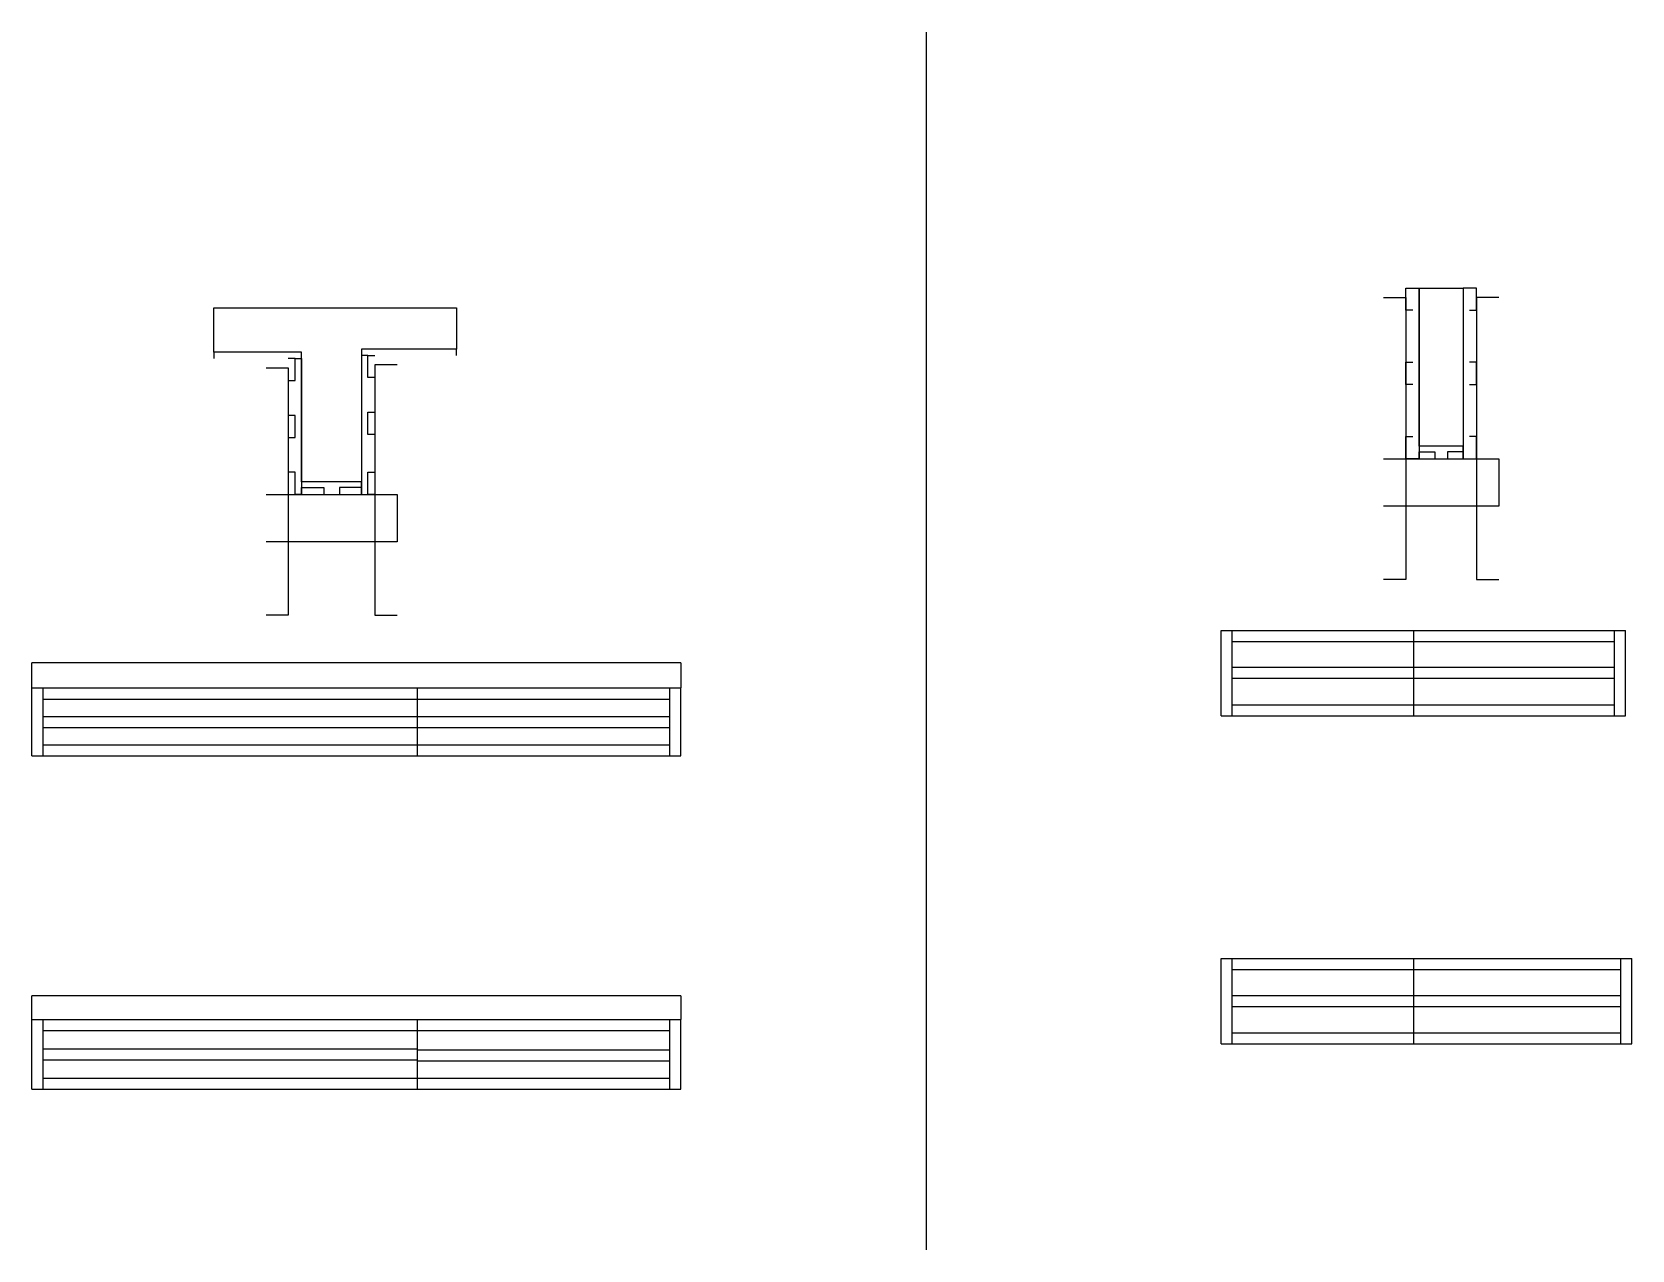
# Model space of a CAD drawing. Header units: metres. Extents: x 2719 to 3732, y 3028 to 3799.
import ezdxf

# ---------------------------------------------------------------- set-up
doc = ezdxf.new("R2010")
doc.units = ezdxf.units.M
for name, color, linetype in [('CONCRETO', 7, 'Continuous'), ('COTA', 7, 'Continuous'), ('Madeira', 7, 'Continuous'), ('Painéis', 7, 'Continuous'), ('SARR_2.2x7', 7, 'Continuous'), ('SARR_3.5x7', 7, 'Continuous')]:
    doc.layers.add(name, color=color, linetype=linetype)

msp = doc.modelspace()

# ---------------------------------------------------------------- linework, layer by layer
at = {"layer": 'CONCRETO', "color": 7, "lineweight": 25}
for points in [[(3596.9, 3636.8), (3596.9, 3636.8), (3624.9, 3636.8), (3624.9, 3608.8), (3624.9, 3608.8), (3624.9, 3536.8), (3596.9, 3536.8), (3596.9, 3636.8)], [(2834.2, 3596.2), (2834.2, 3624.2), (2987.8, 3624.2), (2987.8, 3598.2), (2927.8, 3598.2), (2927.8, 3514.2), (2889.8, 3514.2), (2889.8, 3596.2)]]:
    msp.add_lwpolyline(points, dxfattribs=at)
at = {"layer": 'COTA', "color": 7, "lineweight": 25}
for p, q in [((3285.1, 3798.8), (3285.1, 3028.1)), ((2719.2, 3383.7), (2719.2, 3399.7)), ((3129.7, 3399.7), (2719.2, 3399.7)), ((3129.7, 3399.7), (3129.7, 3383.7)), ((2719.2, 3173.9), (2719.2, 3188.9)), ((3129.7, 3188.9), (2719.2, 3188.9)), ((3129.7, 3188.9), (3129.7, 3173.9))]:
    msp.add_line(p, q, dxfattribs=at)
at = {"layer": 'Madeira', "color": 7, "lineweight": 25}
for points in [[(3592.9, 3622.8), (3588.5, 3622.8), (3588.5, 3636.8), (3592.9, 3636.8)], [(3628.9, 3622.8), (3633.3, 3622.8), (3633.3, 3636.8), (3628.9, 3636.8)], [(2936.2, 3580.2), (2931.8, 3580.2), (2931.8, 3594.2), (2936.2, 3594.2)], [(2881.4, 3578.2), (2885.8, 3578.2), (2885.8, 3592.2), (2881.4, 3592.2)], [(3592.9, 3575.8), (3588.5, 3575.8), (3588.5, 3589.8), (3592.9, 3589.8)], [(3628.9, 3575.8), (3633.3, 3575.8), (3633.3, 3589.8), (3628.9, 3589.8)], [(2881.4, 3542.2), (2885.8, 3542.2), (2885.8, 3556.2), (2881.4, 3556.2)], [(2936.2, 3544.2), (2931.8, 3544.2), (2931.8, 3558.2), (2936.2, 3558.2)], [(3592.9, 3528.8), (3588.5, 3528.8), (3588.5, 3542.8), (3592.9, 3542.8)], [(3628.9, 3528.8), (3633.3, 3528.8), (3633.3, 3542.8), (3628.9, 3542.8)], [(3596.9, 3528.8), (3596.9, 3533.2), (3606.9, 3533.2), (3606.9, 3528.8)], [(3624.9, 3528.8), (3624.9, 3533.2), (3614.9, 3533.2), (3614.9, 3528.8)], [(2881.4, 3506.2), (2885.8, 3506.2), (2885.8, 3520.2), (2881.4, 3520.2)], [(2936.2, 3506.2), (2931.8, 3506.2), (2931.8, 3520.2), (2936.2, 3520.2)], [(2889.8, 3506.2), (2889.8, 3510.6), (2903.8, 3510.6), (2903.8, 3506.2)], [(2927.8, 3506.2), (2927.8, 3510.6), (2913.8, 3510.6), (2913.8, 3506.2)]]:
    msp.add_lwpolyline(points, dxfattribs=at)
at = {"layer": 'Painéis', "color": 7, "lineweight": 25}
for p, q in [((3471.6, 3420.1), (3727.6, 3420.1)), ((3471.6, 3366.1), (3471.6, 3420.1)), ((3593.6, 3366.1), (3593.6, 3420.1)), ((3727.6, 3366.1), (3727.6, 3420.1)), ((2719.2, 3383.7), (3129.7, 3383.7)), ((2719.2, 3340.7), (2719.2, 3383.7)), ((2963.2, 3340.7), (2963.2, 3383.7)), ((3129.7, 3340.7), (3129.7, 3383.7)), ((3471.6, 3366.1), (3727.6, 3366.1)), ((2719.2, 3340.7), (3129.7, 3340.7)), ((3471.6, 3212.5), (3731.6, 3212.5)), ((3471.6, 3158.5), (3471.6, 3212.5)), ((3593.6, 3158.5), (3593.6, 3212.5)), ((3731.6, 3158.5), (3731.6, 3212.5)), ((2719.2, 3173.9), (3129.7, 3173.9)), ((2719.2, 3129.9), (2719.2, 3173.9)), ((2963.2, 3129.9), (2963.2, 3173.9)), ((3129.7, 3129.9), (3129.7, 3173.9)), ((3471.6, 3158.5), (3731.6, 3158.5)), ((2719.2, 3129.9), (3129.7, 3129.9))]:
    msp.add_line(p, q, dxfattribs=at)
for points in [[(3592.9, 3636.8), (3596.9, 3636.8), (3596.9, 3528.8), (3592.9, 3528.8)], [(3628.9, 3636.8), (3624.9, 3636.8), (3624.9, 3528.8), (3628.9, 3528.8)], [(2889.8, 3592.2), (2889.8, 3596.2), (2834.2, 3596.2), (2834.2, 3592.2)], [(2987.8, 3594.2), (2987.8, 3598.2), (2927.8, 3598.2), (2927.8, 3594.2)], [(2931.8, 3594.2), (2927.8, 3594.2), (2927.8, 3506.2), (2931.8, 3506.2)], [(2885.8, 3592.2), (2889.8, 3592.2), (2889.8, 3506.2), (2885.8, 3506.2)], [(3624.9, 3533.2), (3624.9, 3536.8), (3596.9, 3536.8), (3596.9, 3533.2)], [(2927.8, 3510.6), (2927.8, 3514.2), (2889.8, 3514.2), (2889.8, 3510.6)]]:
    msp.add_lwpolyline(points, dxfattribs=at)
at = {"layer": 'SARR_2.2x7', "color": 7, "lineweight": 25}
for p, q in [((3478.6, 3366.1), (3478.6, 3420.1)), ((3478.6, 3413.1), (3593.6, 3413.1)), ((3593.6, 3413.1), (3720.6, 3413.1)), ((3720.6, 3366.1), (3720.6, 3420.1)), ((3478.6, 3396.9), (3593.6, 3396.9)), ((3593.6, 3396.9), (3720.6, 3396.9)), ((2726.2, 3340.7), (2726.2, 3383.7)), ((3122.8, 3340.7), (3122.8, 3383.7)), ((3478.6, 3389.9), (3593.6, 3389.9)), ((3593.6, 3389.9), (3720.6, 3389.9)), ((2726.2, 3376.7), (2963.2, 3376.7)), ((2963.2, 3376.7), (3122.8, 3376.7)), ((3478.6, 3373.1), (3593.6, 3373.1)), ((3593.6, 3373.1), (3720.6, 3373.1)), ((2726.2, 3365.7), (2963.2, 3365.7)), ((2963.2, 3365.7), (3122.8, 3365.7)), ((2726.2, 3358.7), (2963.2, 3358.7)), ((2963.2, 3358.7), (3122.8, 3358.7)), ((2726.2, 3347.7), (2963.2, 3347.7)), ((2963.2, 3347.7), (3122.8, 3347.7)), ((3478.6, 3158.5), (3478.6, 3212.5)), ((3724.6, 3158.5), (3724.6, 3212.5)), ((3478.6, 3205.5), (3593.6, 3205.5)), ((3593.6, 3205.5), (3724.6, 3205.5)), ((3478.6, 3189.2), (3593.6, 3189.2)), ((3593.6, 3189.2), (3724.6, 3189.2)), ((3478.6, 3182.2), (3593.6, 3182.2)), ((3593.6, 3182.2), (3724.6, 3182.2)), ((2726.2, 3129.9), (2726.2, 3173.9)), ((3122.8, 3129.9), (3122.8, 3173.9)), ((2726.2, 3166.9), (2963.2, 3166.9)), ((2963.2, 3166.9), (3122.8, 3166.9)), ((3478.6, 3165.5), (3593.6, 3165.5)), ((3593.6, 3165.5), (3724.6, 3165.5)), ((2726.2, 3155.4), (2963.2, 3155.4)), ((2963.2, 3154.7), (3122.8, 3154.7)), ((2726.2, 3148.4), (2963.2, 3148.4)), ((2963.2, 3147.7), (3122.8, 3147.7)), ((2726.2, 3136.9), (2963.2, 3136.9)), ((2963.2, 3136.9), (3122.8, 3136.9))]:
    msp.add_line(p, q, dxfattribs=at)
at = {"layer": 'SARR_3.5x7', "color": 7, "lineweight": 25}
for points in [[(3574.5, 3630.8), (3588.5, 3630.8), (3588.5, 3452.3), (3574.5, 3452.3)], [(3647.3, 3630.8), (3633.3, 3630.8), (3633.3, 3452.3), (3647.3, 3452.3)], [(2867.4, 3586.2), (2881.4, 3586.2), (2881.4, 3429.7), (2867.4, 3429.7)], [(2950.2, 3588.2), (2936.2, 3588.2), (2936.2, 3429.7), (2950.2, 3429.7)], [(3574.5, 3528.8), (3647.3, 3528.8), (3647.3, 3498.8), (3574.5, 3498.8)], [(2867.4, 3506.2), (2950.2, 3506.2), (2950.2, 3476.1), (2867.4, 3476.1)]]:
    msp.add_lwpolyline(points, dxfattribs=at)

doc.saveas('drawing.dxf')
